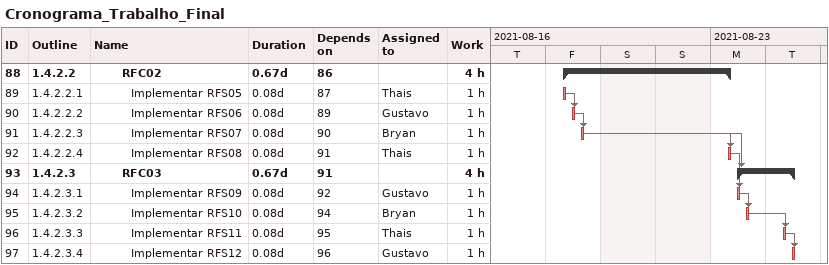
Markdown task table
Cronograma_Trabalho_Final

| ID | WBS | Task | Duration | Start | Finish | Predecessors | Resources | Work (h) |
|---|---|---|---|---|---|---|---|---|
| 88 | 1.4.2.2 | **RFC02** | 0.67d | 2021-08-20 | 2021-08-23 | 86 |  | 4 |
| 89 | 1.4.2.2.1 | Implementar RFS05 | 0.08d | 2021-08-20 | 2021-08-20 | 87 | Thais | 1 |
| 90 | 1.4.2.2.2 | Implementar RFS06 | 0.08d | 2021-08-20 | 2021-08-20 | 89 | Gustavo | 1 |
| 91 | 1.4.2.2.3 | Implementar RFS07 | 0.08d | 2021-08-20 | 2021-08-20 | 90 | Bryan | 1 |
| 92 | 1.4.2.2.4 | Implementar RFS08 | 0.08d | 2021-08-23 | 2021-08-23 | 91 | Thais | 1 |
| 93 | 1.4.2.3 | **RFC03** | 0.67d | 2021-08-23 | 2021-08-24 | 91 |  | 4 |
| 94 | 1.4.2.3.1 | Implementar RFS09 | 0.08d | 2021-08-23 | 2021-08-23 | 92 | Gustavo | 1 |
| 95 | 1.4.2.3.2 | Implementar RFS10 | 0.08d | 2021-08-23 | 2021-08-23 | 94 | Bryan | 1 |
| 96 | 1.4.2.3.3 | Implementar RFS11 | 0.08d | 2021-08-24 | 2021-08-24 | 95 | Thais | 1 |
| 97 | 1.4.2.3.4 | Implementar RFS12 | 0.08d | 2021-08-24 | 2021-08-24 | 96 | Gustavo | 1 |
